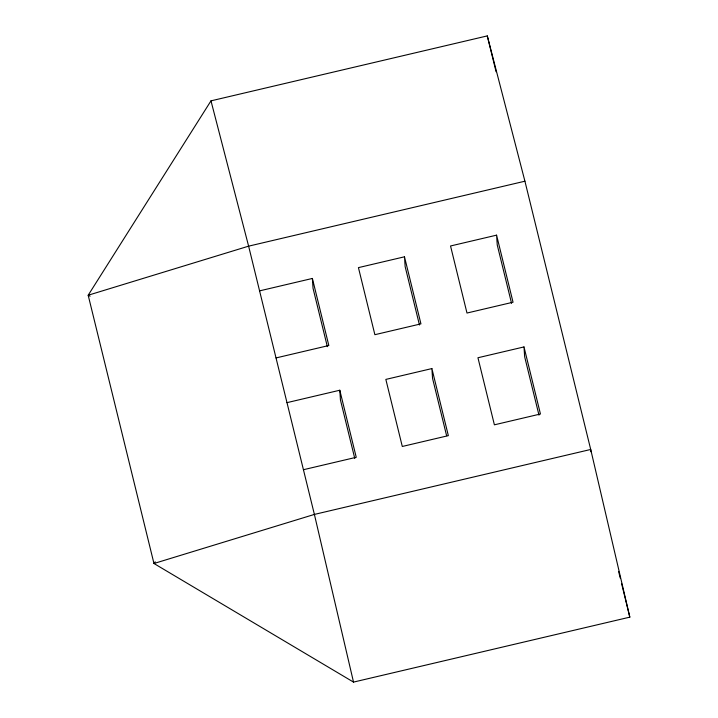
<?xml version="1.0" encoding="UTF-8"?>
<svg xmlns="http://www.w3.org/2000/svg" width="718" height="718" viewBox="0 0 718 718"><rect width="100%" height="100%" fill="white"/><g stroke="black" fill="none" stroke-linecap="round" stroke-linejoin="round"><path stroke-width="1.08" d="M210.984 100.852L88.179 295.233L153.966 563.504L353.516 682.1L629.821 617.148L590.708 449.468L524.921 181.205L487.289 35.9L210.984 100.852L248.616 246.157L314.394 514.42L353.516 682.1M155.223 561.808L153.966 563.504L314.394 514.42L590.708 449.468L590.851 451.703M524.921 181.205L248.616 246.157L88.179 295.233L90.091 296.184M259.575 290.871L312.384 278.449L328.826 345.52L276.026 357.932M404.485 256.802L358.435 267.626L374.877 334.696L420.936 323.872L404.485 256.802L405.14 266.593L419.465 325.003M496.587 235.154L450.536 245.978L466.987 313.039L513.038 302.215L496.587 235.154L497.242 244.937L511.566 303.355M286.985 402.645L339.793 390.233L356.245 457.294L303.436 469.716M431.895 368.576L385.844 379.409L402.295 446.47L448.346 435.646L431.895 368.576L432.55 378.368L446.605 435.7M523.996 346.929L477.946 357.752L494.397 424.823L540.448 413.999L523.996 346.929L524.652 356.72L538.976 415.13M487.289 35.9L496.084 71.764M618.629 571.501L620.226 578.026M621.564 583.456L629.821 617.148M327.354 346.659L313.03 288.241L312.384 278.449M354.773 458.434L340.449 400.025L339.793 390.233"/></g></svg>
